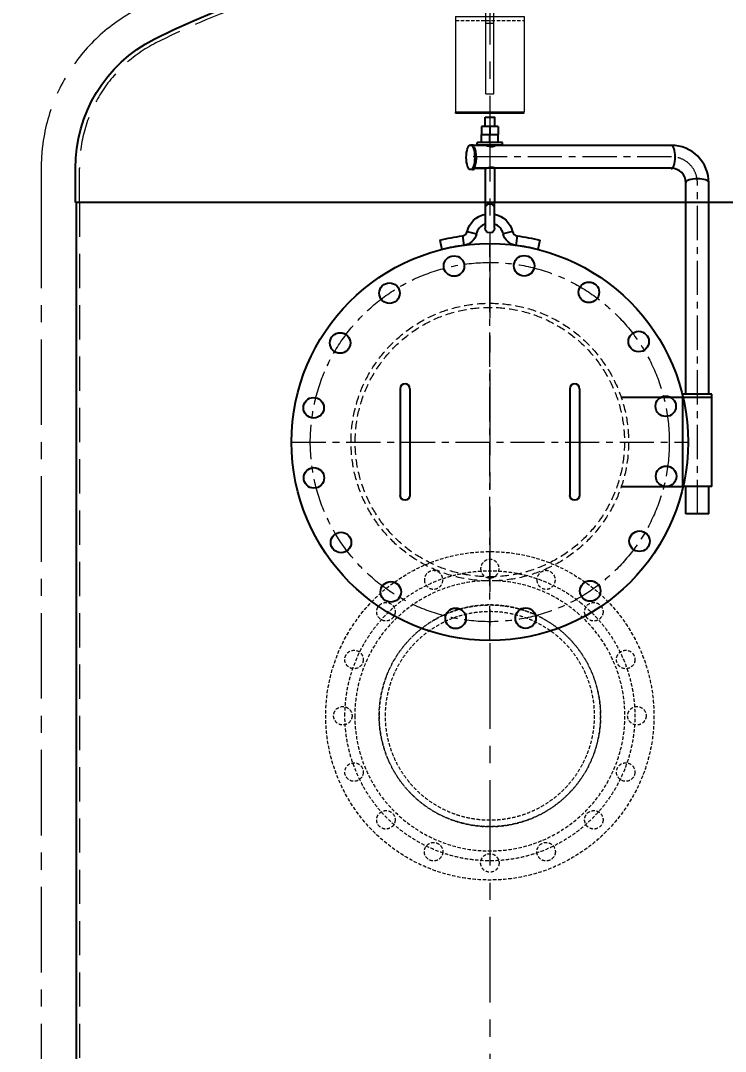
# Model space of a CAD drawing. Header units: millimetres. Extents: x -46397 to 283259, y -8690 to 23983.
# Drawn here: x -35030 to -33999, y 4532 to 6039 of the extents above; entities that cross this region are included whole.
import ezdxf

# ---------------------------------------------------------------- set-up
doc = ezdxf.new("R2010")
doc.units = ezdxf.units.MM
for name, pattern in [('CENTER', [2, 1.25, -0.25, 0.25, -0.25]), ('HIDDEN', [0.375, 0.25, -0.125]), ('HIDDENX2', [0.75, 0.5, -0.25])]:
    doc.linetypes.add(name, pattern=pattern)
doc.layers.get('Defpoints').update_dxf_attribs({"lineweight": 0})
for name, color, linetype, lineweight in [('DUONGCHINH', 7, 'Continuous', 25), ('DUONGDAM', 7, 'Continuous', 25), ('DUONGTAM', 1, 'CENTER', 0), ('Long_AM_Hidden', 4, 'HIDDEN', 9), ('Long_AM_Visible', 30, 'Continuous', 25), ('Long_Centerline', 1, 'CENTER', 9), ('PHANTOM 2', 8, 'Continuous', 0), ('ĐƯỜNG ĐẬM', 255, 'Continuous', 25)]:
    doc.layers.add(name, color=color, linetype=linetype, lineweight=lineweight)
doc.styles.add('GHI CHÚ 1', font='isocp_IV25.ttf', dxfattribs={"width": 0.8})
doc.dimstyles.new('1-30SCALE', dxfattribs={"dimtxt": 75, "dimasz": 75, "dimexe": 37.5, "dimexo": 30, "dimgap": 30, "dimtad": 1, "dimtoh": 1, "dimdec": 0, "dimdsep": 46, "dimtxsty": 'GHI CHÚ 1', "dimcen": 0.09, "dimclrd": 256, "dimclre": 256, "dimclrt": 2, "dimadec": 0, "dimazin": 0, "dimtfac": 1, "dimtdec": 0, "dimtofl": 0, "dimtmove": 0, "dimatfit": 3, "dimfxl": 1, "dimlwd": 0, "dimlwe": 0, "dimarcsym": 0})

# ---------------------------------------------------------------- blocks, each defined once
blk = doc.blocks.new('A$C3d023de0')
at = {"color": 3, "linetype": 'HIDDENX2', "lineweight": 0, "ltscale": 100, "extrusion": (0, 1, 0)}
blk.add_line((-600, 1954.6), (-600, 454.6), dxfattribs=at)
at = {"color": 3, "linetype": 'HIDDENX2', "lineweight": 0, "ltscale": 100}
blk.add_lwpolyline([(-600, 1954.6), (-600, 2004.6, -0.284518), (-488.3, 2187.9, -0.238987), (488.3, 2187.9, -0.284518), (600, 2004.6), (600, 1954.6)], format="xyb", dxfattribs=at)
at = {"layer": 'DUONGCHINH', "color": 2, "ltscale": 10, "extrusion": (0, 1, 0)}
for p, q in [((606, 1954.6), (-606, 1954.6)), ((-605, 1954.6), (-605, 454.6))]:
    blk.add_line(p, q, dxfattribs=at)
at = {"layer": 'DUONGCHINH', "color": 2, "ltscale": 10}
blk.add_lwpolyline([(-606, 1954.6), (-606, 2004.6, -0.28449), (-491, 2193.3, -0.238987), (491, 2193.3, -0.28449), (606, 2004.6), (606, 1954.6)], format="xyb", close=True, dxfattribs=at)
at = {"layer": 'DUONGTAM', "ltscale": 100}
blk.add_line((0, 2310.6), (0, 100), dxfattribs=at)
blk = doc.blocks.new('A$C5018b2d8')
at = {"color": 6, "linetype": 'Continuous', "lineweight": 0, "ltscale": 10, "extrusion": (0, 1, 0)}
for p, q in [((-6, 2343), (-6, 2293)), ((6, 2343), (-6, 2343)), ((6, 2343), (6, 2293)), ((-6, 2293), (6, 2293)), ((-6, 2113.7), (-6, 2293)), ((6, 2113.7), (6, 2293)), ((-50, 2226.4), (-6, 2226.4)), ((-50, 2226.4), (-50, 2197.3)), ((6, 2226.4), (50, 2226.4)), ((50, 2226.4), (50, 2197.3)), ((-50, 2197.3), (-50, 2087.4)), ((50, 2197.3), (50, 2087.4)), ((-6, 2113.7), (6, 2113.7)), ((-50, 2085.1), (-50, 2087.4)), ((-50, 2087.4), (50, 2087.4)), ((-50, 2085.1), (50, 2085.1)), ((50, 2085.1), (50, 2087.4))]:
    blk.add_line(p, q, dxfattribs=at)
at = {"color": 4, "linetype": 'HIDDENX2', "lineweight": 0, "ltscale": 10, "extrusion": (0, 1, 0)}
for p, q in [((6, 2313), (-6, 2313)), ((6, 2273), (-6, 2273)), ((-50, 2220.9), (50, 2220.9)), ((-6, 2226.4), (6, 2226.4)), ((-6, 2217), (6, 2217))]:
    blk.add_line(p, q, dxfattribs=at)
blk = doc.blocks.new('*U1805')
at = {"layer": 'DUONGDAM'}
blk.add_circle((0, 0), 15, dxfattribs=at)
blk = doc.blocks.new('*U1806')
at = {"layer": 'ĐƯỜNG ĐẬM', "color": 0, "linetype": 'ByBlock', "lineweight": -2, "transparency": 16777216}
blk.add_blockref('*U1805', (178500, 989), dxfattribs=at)
for p, rotation in [((178399.6, 969), 22.5), ((178600.5, 969), 337.4999999999999), ((178314.4, 912.1), 45.00000000000001), ((178685.6, 912.1), 315), ((178257.5, 827), 67.5), ((178742.6, 827), 292.5000000000001), ((178237.5, 726.5), 90), ((178762.5, 726.5), 270), ((178257.5, 626.1), 112.5), ((178742.6, 626.1), 247.5), ((178314.4, 540.9), 135), ((178685.6, 540.9), 225), ((178399.6, 484), 157.5), ((178600.5, 484), 202.5000000000001), ((178500, 464), 180)]:
    blk.add_blockref('*U1805', p, dxfattribs=dict(at, rotation=rotation))
blk = doc.blocks.new('MH2.2')
at = {"layer": 'Long_AM_Hidden', "ltscale": 50}
for radius in [202.9, 196.9]:
    blk.add_circle((0, 0), radius, dxfattribs=at)
at = {"layer": 'Long_AM_Visible', "extrusion": (0, 1, 0)}
for p, q in [((-12.2, 461), (-12.2, 449)), ((0, 461), (-12.2, 461)), ((12.1, 461), (0, 461)), ((0, 461), (0, 449.3)), ((12.1, 461), (12.1, 449.3)), ((18.4, 437.7), (-18.4, 437.7)), ((-18.4, 433.9), (-18.4, 437.7)), ((-12.2, 449.3), (0, 449.3)), ((-12.2, 437.7), (-12.2, 449.3)), ((-12.2, 449), (-12.2, 449)), ((0, 437.7), (0, 449.3)), ((0, 449.3), (12.2, 449.3)), ((12.2, 437.7), (12.2, 449.3)), ((18.4, 433.9), (18.4, 437.7)), ((-25.4, 434.1), (-28.2, 434.1)), ((18.4, 433.9), (-18.4, 433.9)), ((-7, 433.9), (-7, 433.5)), ((7, 433.9), (7, 432.5)), ((-25.4, 398.1), (-28.2, 398.1)), ((-7.5, 399.9), (-23.4, 399.9)), ((-7, 399.9), (-7, 349.7)), ((7, 400.9), (7, 349.7)), ((-7, 349.7), (-7, 341.4)), ((7, 341.4), (7, 349.7)), ((-7, 341.4), (-7, 312.6)), ((7, 312.6), (7, 341.4)), ((-39.9, 301.4), (-38.1, 287.5)), ((-33.1, 307.5), (-19.5, 304.4)), ((33.1, 307.5), (19.5, 304.4)), ((39.9, 301.4), (38.1, 287.5)), ((-73.3, 295.2), (-70, 281.6)), ((73.3, 295.2), (70, 281.6)), ((-131, 78), (-131, -78)), ((-117, 78), (-117, -78)), ((117, 78), (117, -78)), ((131, 78), (131, -78)), ((324.6, 70), (282.4, 70)), ((282.4, 65), (282.4, 70)), ((324.6, 65), (282.4, 65)), ((324.6, 65), (282.4, 65)), ((282.4, -65), (282.4, 65)), ((324.6, 65), (324.6, 70)), ((324.6, -65), (324.6, 65)), ((192.2, -65), (282.4, -65)), ((324.6, -65), (282.4, -65)), ((286.5, -105), (286.5, -65)), ((320.5, -105), (320.5, -65)), ((320.5, -105), (286.5, -105))]:
    blk.add_line(p, q, dxfattribs=at)
at = {"layer": 'Long_AM_Visible'}
blk.add_line((282.4, 65), (192.2, 65), dxfattribs=at)
blk.add_lwpolyline([(-7, 474.8), (7, 474.8), (7, 461), (-7, 461)], close=True, dxfattribs=at)
for points in [[(320.2, 70), (320.2, 378.9, 0.414214), (265.5, 433.6), (-23.9, 433.6)], [(286.8, 70), (286.8, 378.9, 0.414214), (265.5, 400.2), (-23.4, 400.2)]]:
    blk.add_lwpolyline(points, format="xyb", dxfattribs=at)
blk.add_circle((0, 0), 290, dxfattribs=at)
at = {"layer": 'Long_AM_Visible', "extrusion": (1.22465e-16, 0, -1)}
for centre, radius, start, end in [((0, 299.9), 34, 12.8851, 78.1188), ((0, 299.9), 34, 101.8812, 167.1149), ((0, -7.6), 311.5, 76.391, 82.6376), ((40.9, 309.3), 22, 192.8851, 262.6376), ((0, 312.6), 7, 180, 0), ((-40.9, 309.3), 22, 277.3624, 347.1149), ((0, -7.6), 311.5, 97.3624, 103.609), ((124, -78), 7, 270, 0), ((124, -78), 7, 180, 270), ((-124, -78), 7, 270, 0), ((-124, -78), 7, 180, 270)]:
    blk.add_arc(centre, radius, start, end, dxfattribs=at)
at = {"layer": 'Long_AM_Visible'}
for centre, radius, start, end in [((0, 299.9), 20, 110.4873, 167.1149), ((0, 299.9), 20, 12.8851, 69.5127), ((-40.9, 309.3), 8, 277.3624, 347.1149), ((40.9, 309.3), 8, 192.8851, 262.6376), ((0, -7.6), 297.5, 97.3624, 103.609), ((0, -7.6), 297.5, 76.391, 82.6376), ((-124, 78), 7, 90, 180), ((-124, 78), 7, 360, 90), ((124, 78), 7, 90, 180), ((124, 78), 7, 360, 90)]:
    blk.add_arc(centre, radius, start, end, dxfattribs=at)
for centre, major_axis, ratio, start_param, end_param in [((-28.2, 416.1), (0, -18), 0.34202, -4.712392, 1.570793), ((-25.4, 416.1), (0, 18), 0.34202, -0.436952, 0), ((-25.4, 416.1), (0, -17), 0.34202, 0.286133, 2.70464), ((265.3, 416.6), (0, -17), 0.34202, 0.001492, 3.141767), ((-25.4, 416.1), (0, -18), 0.34202, 0, 0.436952), ((303.5, 378.9), (17, 0), 0.34202, 0.000178, 3.141767), ((0, 341.4), (7, 0), 0.916548, 0, 3.141593)]:
    blk.add_ellipse(centre, major_axis=major_axis, ratio=ratio, start_param=start_param, end_param=end_param, dxfattribs=at)
for points, knots in [([(7, 433.6), (7.2, 433.6), (7.4, 433.6), (7.7, 433.6), (7.8, 433.6), (8, 433.5), (8, 433.4), (7.9, 433.2), (7.9, 433.1), (7.6, 432.9), (7.4, 432.7), (7, 432.5), (6.8, 432.4), (6.1, 432.1), (5.8, 432), (5, 431.8), (4.6, 431.7), (3.7, 431.6), (3.2, 431.6), (2.2, 431.6), (1.7, 431.6), (0.7, 431.7), (0.1, 431.8), (-0.9, 432), (-1.5, 432.1), (-2.5, 432.4), (-3, 432.5), (-3.9, 432.7), (-4.3, 432.9), (-5.1, 433.1), (-5.5, 433.2), (-6.3, 433.4), (-6.6, 433.5), (-7.1, 433.6), (-7.4, 433.6), (-7.5, 433.6), (-7.5, 433.6), (-7.5, 433.6)], [11.095451, 11.095451, 11.095451, 11.095451, 12.26863, 12.26863, 13.80062, 13.80062, 15.332609, 15.332609, 16.864598, 16.864598, 18.396588, 18.396588, 19.931756, 19.931756, 21.466924, 21.466924, 23.002092, 23.002092, 24.53726, 24.53726, 26.072427, 26.072427, 27.607593, 27.607593, 29.142759, 29.142759, 30.677925, 30.677925, 32.209911, 32.209911, 33.741896, 33.741896, 35.273881, 35.273881, 36.805867, 36.805867, 36.805924, 36.805924, 36.805924, 36.805924]), ([(-7.5, 399.9), (-7.4, 399.9), (-7.1, 399.9), (-6.6, 400), (-6.3, 400), (-5.5, 400.2), (-5.1, 400.3), (-4.3, 400.6), (-3.9, 400.7), (-3, 400.9), (-2.5, 401.1), (-1.5, 401.3), (-0.9, 401.4), (0.1, 401.6), (0.7, 401.7), (1.7, 401.8), (2.2, 401.9), (3.2, 401.9), (3.7, 401.8), (4.6, 401.7), (5, 401.6), (5.8, 401.4), (6.1, 401.3), (6.8, 401.1), (7, 400.9), (7.4, 400.7), (7.6, 400.6), (7.9, 400.3), (7.9, 400.2), (8, 400), (8, 400), (7.8, 399.9), (7.7, 399.9), (7.4, 399.9), (7.2, 399.9), (7, 399.9)], [12.268687, 12.268687, 12.268687, 12.268687, 13.800618, 13.800618, 15.332605, 15.332605, 16.864593, 16.864593, 18.39658, 18.39658, 19.93175, 19.93175, 21.46692, 21.46692, 23.00209, 23.00209, 24.53726, 24.53726, 26.072425, 26.072425, 27.607589, 27.607589, 29.142754, 29.142754, 30.677918, 30.677918, 32.209905, 32.209905, 33.741892, 33.741892, 35.273879, 35.273879, 36.805867, 36.805867, 37.979046, 37.979046, 37.979046, 37.979046]), ([(-7, 349.7), (-7, 349.7), (-7, 349.7), (-7, 349.7), (-6.8, 349.7), (-6.2, 349.8), (-5.8, 349.9), (-4.6, 349.9), (-3.9, 350), (-2.5, 350), (-1.9, 350), (-0.9, 350.1), (-0.6, 350.1), (-0.1, 350.1), (0.1, 350.1), (0.6, 350.1), (0.9, 350.1), (1.9, 350), (2.7, 350), (4.1, 350), (4.8, 349.9), (5.9, 349.9), (6.2, 349.8), (6.8, 349.7), (7, 349.7), (7, 349.7), (7, 349.7), (7, 349.7)], [-0.054975, -0.054975, -0.054975, -0.054975, 0, 0, 2.554471, 2.554471, 5.077984, 5.077984, 7.725002, 7.725002, 9.779262, 9.779262, 10.631761, 10.631761, 11.308933, 11.308933, 12.17025, 12.17025, 14.458294, 14.458294, 17.184717, 17.184717, 19.377883, 19.377883, 21.950056, 21.950056, 22.005031, 22.005031, 22.005031, 22.005031])]:
    blk.add_open_spline(points, degree=3, knots=knots, dxfattribs=at)
at = {"layer": 'Long_Centerline', "ltscale": 40}
for p, q in [((0, -290), (0, 290)), ((-290, 0), (290, 0))]:
    blk.add_line(p, q, dxfattribs=at)
blk.add_lwpolyline([(303.5, -105), (303.5, 378.9, 0.414214), (265.5, 416.9), (-28.2, 416.9)], format="xyb", dxfattribs=at)
blk.add_circle((0, 0), 262.5, dxfattribs=at)
at = {"layer": 'ĐƯỜNG ĐẬM', "ltscale": 100, "extrusion": (0, 1, 0)}
blk.add_line((282.4, -65), (282.4, 65), dxfattribs=at)
at = {"layer": 'ĐƯỜNG ĐẬM', "ltscale": 100, "rotation": 11.5}
blk.add_blockref('*U1806', (-174771.7, -36299.1), dxfattribs=at)
blk = doc.blocks.new('*D1877')
at = {"layer": 'Defpoints', "color": 0, "transparency": 16777216}
for p in [(-35564.4, 6278.5), (-34395.6, 6278.5, -1.5), (-34953.5, 3741.3, -1.5)]:
    blk.add_point(p, dxfattribs=at)
at = {"layer": 'PHANTOM 2', "linetype": 'Continuous', "lineweight": 0, "transparency": 16777216}
for p, q in [((-34425.6, 6278.5), (-35594.4, 6278.5)), ((-35564.4, 3831.3), (-35564.4, 6188.5)), ((-34983.5, 3741.3), (-35594.4, 3741.3))]:
    blk.add_line(p, q, dxfattribs=at)
at = {"layer": 'PHANTOM 2', "transparency": 16777216}
for points in [[(-35579.4, 6188.5), (-35549.4, 6188.5), (-35564.4, 6278.5)], [(-35579.4, 3831.3), (-35549.4, 3831.3), (-35564.4, 3741.3)]]:
    blk.add_solid(points, dxfattribs=at)
at = {"layer": 'PHANTOM 2', "color": 2, "transparency": 16777216, "insert": (-35643.7, 5009.9), "char_height": 95, "attachment_point": 5, "rotation": 90, "style": 'GHI CHÚ 1'}
blk.add_mtext('2537', dxfattribs=at)

msp = doc.modelspace()

# ---------------------------------------------------------------- linework, layer by layer
at = {"color": 1, "linetype": 'HIDDENX2', "lineweight": 0, "ltscale": 10}
for centre, radius in [((-34343.36, 5022.9, -1.5), 240), ((-34495.39, 5174.93, -1.5), 13.5), ((-34191.33, 5174.93, -1.5), 13.5), ((-34542, 5105.18, -1.5), 13.5), ((-34144.73, 5105.18, -1.5), 13.5), ((-34558.36, 5022.9, -1.5), 13.5), ((-34128.36, 5022.9, -1.5), 13.5), ((-34542, 4940.63, -1.5), 13.5), ((-34144.73, 4940.63, -1.5), 13.5), ((-34495.39, 4870.88, -1.5), 13.5), ((-34191.33, 4870.88, -1.5), 13.5), ((-34425.64, 4824.27, -1.5), 13.5), ((-34261.08, 4824.27, -1.5), 13.5), ((-34343.36, 4807.9, -1.5), 13.5)]:
    msp.add_circle(centre, radius, dxfattribs=at)
at = {"color": 1, "linetype": 'HIDDENX2', "lineweight": 0, "ltscale": 10, "extrusion": (0, 0, -1)}
for centre, radius in [((34343.36, 5237.9, 1.5), 13.5), ((34425.64, 5221.54, 1.5), 13.5), ((34261.08, 5221.54, 1.5), 13.5), ((34343.36, 5022.9, 1.5), 197.5)]:
    msp.add_circle(centre, radius, dxfattribs=at)
at = {"color": 1, "linetype": 'HIDDENX2', "lineweight": 0, "ltscale": 10}
for points, knots in [([(-34477.31, 5187.16, -1.5), (-34472.37, 5191.19, -1.5), (-34467.2, 5195.04, -1.5), (-34456.06, 5202.54, -1.5), (-34450.06, 5206.17, -1.5), (-34437.69, 5212.84, -1.5), (-34431.31, 5215.88, -1.5), (-34418.27, 5221.3, -1.5), (-34411.6, 5223.69, -1.5), (-34398.09, 5227.79, -1.5), (-34391.25, 5229.49, -1.5), (-34377.51, 5232.2, -1.5), (-34370.61, 5233.21, -1.5), (-34356.89, 5234.53, -1.5), (-34350.08, 5234.85, -1.5), (-34336.65, 5234.85, -1.5), (-34329.83, 5234.53, -1.5), (-34316.11, 5233.21, -1.5), (-34309.22, 5232.2, -1.5), (-34295.48, 5229.49, -1.5), (-34288.63, 5227.79, -1.5), (-34275.12, 5223.69, -1.5), (-34268.46, 5221.3, -1.5), (-34255.42, 5215.88, -1.5), (-34249.04, 5212.84, -1.5), (-34236.66, 5206.17, -1.5), (-34230.67, 5202.54, -1.5), (-34220.22, 5195.5, -1.5), (-34215.69, 5192.18, -1.5), (-34211.34, 5188.71, -1.5)], [182.6643445, 182.6643445, 182.6643445, 182.6643445, 201.4944995, 201.4944995, 221.6347179, 221.6347179, 241.7749363, 241.7749363, 261.9151547, 261.9151547, 282.0553731, 282.0553731, 302.1955915, 302.1955915, 322.3358099, 322.3358099, 342.4760284, 342.4760284, 362.6162468, 362.6162468, 382.7564652, 382.7564652, 402.8966836, 402.8966836, 423.036902, 423.036902, 443.1771204, 443.1771204, 459.5753848, 459.5753848, 459.5753848, 459.5753848]), ([(-34211.34, 5188.71, -1.5), (-34210.34, 5187.92, -1.5), (-34209.36, 5187.12, -1.5), (-34203.14, 5181.98, -1.5), (-34198.16, 5177.45, -1.5), (-34188.82, 5168.1, -1.5), (-34184.28, 5163.12, -1.5), (-34175.61, 5152.63, -1.5), (-34171.48, 5147.11, -1.5), (-34163.72, 5135.59, -1.5), (-34160.09, 5129.6, -1.5), (-34153.43, 5117.22, -1.5), (-34150.39, 5110.85, -1.5), (-34144.96, 5097.81, -1.5), (-34142.57, 5091.15, -1.5), (-34138.48, 5077.64, -1.5), (-34136.78, 5070.8, -1.5), (-34134.06, 5057.06, -1.5), (-34133.06, 5050.16, -1.5), (-34131.73, 5036.44, -1.5), (-34131.41, 5029.62, -1.5), (-34131.41, 5016.19, -1.5), (-34131.73, 5009.36, -1.5), (-34133.06, 4995.64, -1.5), (-34134.06, 4988.75, -1.5), (-34136.78, 4975.01, -1.5), (-34138.48, 4968.17, -1.5), (-34142.57, 4954.66, -1.5), (-34144.96, 4948, -1.5), (-34150.39, 4934.96, -1.5), (-34153.43, 4928.58, -1.5), (-34160.09, 4916.21, -1.5), (-34163.72, 4910.22, -1.5), (-34171.48, 4898.7, -1.5), (-34175.61, 4893.18, -1.5), (-34184.28, 4882.68, -1.5), (-34188.82, 4877.71, -1.5), (-34198.16, 4868.36, -1.5), (-34203.14, 4863.83, -1.5), (-34213.63, 4855.16, -1.5), (-34219.15, 4851.02, -1.5), (-34230.67, 4843.26, -1.5), (-34236.66, 4839.63, -1.5), (-34249.04, 4832.97, -1.5), (-34255.42, 4829.93, -1.5), (-34268.46, 4824.5, -1.5), (-34275.12, 4822.11, -1.5), (-34288.63, 4818.02, -1.5), (-34295.48, 4816.31, -1.5), (-34309.22, 4813.6, -1.5), (-34316.11, 4812.6, -1.5), (-34329.83, 4811.27, -1.5), (-34336.65, 4810.95, -1.5), (-34350.08, 4810.95, -1.5), (-34356.89, 4811.27, -1.5), (-34370.61, 4812.6, -1.5), (-34377.51, 4813.6, -1.5), (-34391.25, 4816.31, -1.5), (-34398.09, 4818.02, -1.5), (-34411.6, 4822.11, -1.5), (-34418.27, 4824.5, -1.5), (-34431.31, 4829.93, -1.5), (-34437.69, 4832.97, -1.5), (-34450.06, 4839.63, -1.5), (-34456.06, 4843.26, -1.5), (-34467.57, 4851.02, -1.5), (-34473.09, 4855.16, -1.5), (-34483.59, 4863.83, -1.5), (-34488.56, 4868.36, -1.5), (-34497.91, 4877.71, -1.5), (-34502.44, 4882.68, -1.5), (-34511.11, 4893.18, -1.5), (-34515.25, 4898.7, -1.5), (-34523.01, 4910.22, -1.5), (-34526.63, 4916.21, -1.5), (-34533.3, 4928.58, -1.5), (-34536.33, 4934.96, -1.5), (-34541.76, 4948, -1.5), (-34544.15, 4954.66, -1.5), (-34548.24, 4968.17, -1.5), (-34549.95, 4975.01, -1.5), (-34552.66, 4988.75, -1.5), (-34553.66, 4995.64, -1.5), (-34554.99, 5009.36, -1.5), (-34555.31, 5016.19, -1.5), (-34555.31, 5022.9, -1.5)], [459.5753848, 459.5753848, 459.5753848, 459.5753848, 463.3173388, 463.3173388, 483.4575572, 483.4575572, 503.609315, 503.609315, 523.7610729, 523.7610729, 543.9128307, 543.9128307, 564.0645885, 564.0645885, 584.2163464, 584.2163464, 604.3681042, 604.3681042, 624.5198621, 624.5198621, 644.6716199, 644.6716199, 664.8233777, 664.8233777, 684.9751356, 684.9751356, 705.1268934, 705.1268934, 725.2786512, 725.2786512, 745.4304091, 745.4304091, 765.5821669, 765.5821669, 785.7339247, 785.7339247, 805.8856826, 805.8856826, 826.025901, 826.025901, 846.1661194, 846.1661194, 866.3063378, 866.3063378, 886.4465562, 886.4465562, 906.5867746, 906.5867746, 926.726993, 926.726993, 946.8672114, 946.8672114, 967.0074298, 967.0074298, 987.1476482, 987.1476482, 1007.2878666, 1007.2878666, 1027.4280851, 1027.4280851, 1047.5683035, 1047.5683035, 1067.7085219, 1067.7085219, 1087.8487403, 1087.8487403, 1107.9889587, 1107.9889587, 1128.1291771, 1128.1291771, 1148.2809349, 1148.2809349, 1168.4326928, 1168.4326928, 1188.5844506, 1188.5844506, 1208.7362084, 1208.7362084, 1228.8879663, 1228.8879663, 1249.0397241, 1249.0397241, 1269.1914819, 1269.1914819, 1289.3432398, 1289.3432398, 1289.3432398, 1289.3432398]), ([(-34555.31, 5022.9, -1.5), (-34555.31, 5029.62, -1.5), (-34554.99, 5036.44, -1.5), (-34553.66, 5050.16, -1.5), (-34552.66, 5057.06, -1.5), (-34549.95, 5070.8, -1.5), (-34548.24, 5077.64, -1.5), (-34544.15, 5091.15, -1.5), (-34541.76, 5097.81, -1.5), (-34536.33, 5110.85, -1.5), (-34533.3, 5117.22, -1.5), (-34526.63, 5129.6, -1.5), (-34523.01, 5135.59, -1.5), (-34515.25, 5147.11, -1.5), (-34511.11, 5152.63, -1.5), (-34502.44, 5163.12, -1.5), (-34497.91, 5168.1, -1.5), (-34488.56, 5177.45, -1.5), (-34483.59, 5181.98, -1.5), (-34478, 5186.6, -1.5), (-34477.66, 5186.88, -1.5), (-34477.31, 5187.16, -1.5)], [0, 0, 0, 0, 20.1517578, 20.1517578, 40.3035157, 40.3035157, 60.4552735, 60.4552735, 80.6070313, 80.6070313, 100.7587892, 100.7587892, 120.910547, 120.910547, 141.0623049, 141.0623049, 161.2140627, 161.2140627, 181.3542811, 181.3542811, 182.6643445, 182.6643445, 182.6643445, 182.6643445]), ([(-34265.68, 5165.04, -1.5), (-34266, 5165.21, -1.5), (-34266.32, 5165.38, -1.5), (-34271.37, 5168.1, -1.5), (-34276.25, 5170.42, -1.5), (-34286.22, 5174.56, -1.5), (-34291.32, 5176.39, -1.5), (-34301.64, 5179.51, -1.5), (-34306.86, 5180.8, -1.5), (-34317.34, 5182.87, -1.5), (-34322.6, 5183.63, -1.5), (-34333.06, 5184.64, -1.5), (-34338.25, 5184.88, -1.5), (-34348.47, 5184.88, -1.5), (-34353.67, 5184.64, -1.5), (-34364.12, 5183.63, -1.5), (-34369.38, 5182.87, -1.5), (-34379.86, 5180.8, -1.5), (-34385.09, 5179.51, -1.5), (-34395.41, 5176.39, -1.5), (-34400.5, 5174.56, -1.5), (-34410.47, 5170.42, -1.5), (-34415.35, 5168.1, -1.5), (-34420.96, 5165.09, -1.5), (-34421.83, 5164.61, -1.5), (-34422.7, 5164.12, -1.5)], [658.3583094, 658.3583094, 658.3583094, 658.3583094, 659.3982779, 659.3982779, 674.7315331, 674.7315331, 690.0647884, 690.0647884, 705.3980436, 705.3980436, 720.7312988, 720.7312988, 736.0645541, 736.0645541, 751.3978093, 751.3978093, 766.7310646, 766.7310646, 782.0643198, 782.0643198, 797.397575, 797.397575, 812.7308303, 812.7308303, 815.5690934, 815.5690934, 815.5690934, 815.5690934]), ([(-34422.66, 5164.11, -1.5), (-34421.81, 5164.59, -1.5), (-34420.94, 5165.06, -1.5), (-34415.34, 5168.08, -1.5), (-34410.46, 5170.4, -1.5), (-34400.49, 5174.54, -1.5), (-34395.4, 5176.36, -1.5), (-34385.08, 5179.48, -1.5), (-34379.86, 5180.78, -1.5), (-34369.38, 5182.84, -1.5), (-34364.12, 5183.6, -1.5), (-34353.67, 5184.61, -1.5), (-34348.47, 5184.85, -1.5), (-34338.25, 5184.85, -1.5), (-34333.06, 5184.61, -1.5), (-34322.6, 5183.6, -1.5), (-34317.35, 5182.84, -1.5), (-34306.86, 5180.78, -1.5), (-34301.64, 5179.48, -1.5), (-34291.32, 5176.36, -1.5), (-34286.23, 5174.54, -1.5), (-34276.26, 5170.4, -1.5), (-34271.38, 5168.08, -1.5), (-34266.34, 5165.36, -1.5), (-34266.02, 5165.19, -1.5), (-34265.71, 5165.02, -1.5)], [165.8647252, 165.8647252, 165.8647252, 165.8647252, 168.6750199, 168.6750199, 184.0069721, 184.0069721, 199.3389243, 199.3389243, 214.6708766, 214.6708766, 230.0028288, 230.0028288, 245.3347811, 245.3347811, 260.6667333, 260.6667333, 275.9986855, 275.9986855, 291.3306378, 291.3306378, 306.66259, 306.66259, 321.9945423, 321.9945423, 323.0066746, 323.0066746, 323.0066746, 323.0066746]), ([(-34409.45, 5160.54, -1.5), (-34406.97, 5161.73, -1.5), (-34404.45, 5162.86, -1.5), (-34397.21, 5165.86, -1.5), (-34392.41, 5167.58, -1.5), (-34382.68, 5170.52, -1.5), (-34377.76, 5171.74, -1.5), (-34367.88, 5173.69, -1.5), (-34362.92, 5174.41, -1.5), (-34353.07, 5175.35, -1.5), (-34348.18, 5175.58, -1.5), (-34338.55, 5175.58, -1.5), (-34333.65, 5175.35, -1.5), (-34323.8, 5174.41, -1.5), (-34318.85, 5173.69, -1.5), (-34308.97, 5171.74, -1.5), (-34304.04, 5170.52, -1.5), (-34294.32, 5167.58, -1.5), (-34289.52, 5165.86, -1.5), (-34282.82, 5163.08, -1.5), (-34280.84, 5162.21, -1.5), (-34278.89, 5161.3, -1.5)], [165.5449968, 165.5449968, 165.5449968, 165.5449968, 173.3662511, 173.3662511, 187.8119899, 187.8119899, 202.2577287, 202.2577287, 216.7034676, 216.7034676, 231.1492064, 231.1492064, 245.5949452, 245.5949452, 260.0406841, 260.0406841, 274.4864229, 274.4864229, 288.9321617, 288.9321617, 295.0660023, 295.0660023, 295.0660023, 295.0660023]), ([(-34505.34, 5022.9, -1.5), (-34505.34, 5017.79, -1.5), (-34505.1, 5012.6, -1.5), (-34504.09, 5002.14, -1.5), (-34503.32, 4996.88, -1.5), (-34501.26, 4986.4, -1.5), (-34499.97, 4981.17, -1.5), (-34496.84, 4970.86, -1.5), (-34495.02, 4965.76, -1.5), (-34490.88, 4955.79, -1.5), (-34488.56, 4950.91, -1.5), (-34483.47, 4941.44, -1.5), (-34480.7, 4936.85, -1.5), (-34474.76, 4928.03, -1.5), (-34471.59, 4923.8, -1.5), (-34464.95, 4915.76, -1.5), (-34461.48, 4911.95, -1.5), (-34454.32, 4904.79, -1.5), (-34450.5, 4901.31, -1.5), (-34442.46, 4894.67, -1.5), (-34438.23, 4891.51, -1.5), (-34429.41, 4885.57, -1.5), (-34424.82, 4882.8, -1.5), (-34415.35, 4877.7, -1.5), (-34410.47, 4875.38, -1.5), (-34400.5, 4871.24, -1.5), (-34395.41, 4869.42, -1.5), (-34385.09, 4866.3, -1.5), (-34379.86, 4865, -1.5), (-34369.38, 4862.94, -1.5), (-34364.12, 4862.18, -1.5), (-34353.67, 4861.17, -1.5), (-34348.47, 4860.93, -1.5), (-34338.25, 4860.93, -1.5), (-34333.06, 4861.17, -1.5), (-34322.6, 4862.18, -1.5), (-34317.34, 4862.94, -1.5), (-34306.86, 4865, -1.5), (-34301.64, 4866.3, -1.5), (-34291.32, 4869.42, -1.5), (-34286.22, 4871.24, -1.5), (-34276.25, 4875.38, -1.5), (-34271.37, 4877.7, -1.5), (-34261.9, 4882.8, -1.5), (-34257.31, 4885.57, -1.5), (-34248.49, 4891.51, -1.5), (-34244.26, 4894.67, -1.5), (-34236.22, 4901.31, -1.5), (-34232.41, 4904.79, -1.5), (-34225.24, 4911.95, -1.5), (-34221.77, 4915.76, -1.5), (-34215.13, 4923.8, -1.5), (-34211.97, 4928.03, -1.5), (-34206.03, 4936.85, -1.5), (-34203.25, 4941.44, -1.5), (-34198.16, 4950.91, -1.5), (-34195.84, 4955.79, -1.5), (-34191.7, 4965.76, -1.5), (-34189.88, 4970.86, -1.5), (-34186.76, 4981.17, -1.5), (-34185.46, 4986.4, -1.5), (-34183.4, 4996.88, -1.5), (-34182.63, 5002.14, -1.5), (-34181.63, 5012.6, -1.5), (-34181.38, 5017.79, -1.5), (-34181.38, 5028.02, -1.5), (-34181.63, 5033.21, -1.5), (-34182.63, 5043.67, -1.5), (-34183.4, 5048.93, -1.5), (-34185.46, 5059.41, -1.5), (-34186.76, 5064.63, -1.5), (-34189.88, 5074.95, -1.5), (-34191.7, 5080.04, -1.5), (-34195.84, 5090.01, -1.5), (-34198.16, 5094.89, -1.5), (-34203.25, 5104.36, -1.5), (-34206.03, 5108.95, -1.5), (-34211.97, 5117.77, -1.5), (-34215.13, 5122, -1.5), (-34221.77, 5130.04, -1.5), (-34225.24, 5133.86, -1.5), (-34232.41, 5141.02, -1.5), (-34236.22, 5144.49, -1.5), (-34244.26, 5151.13, -1.5), (-34248.49, 5154.3, -1.5), (-34257.01, 5160.04, -1.5), (-34261.28, 5162.63, -1.5), (-34265.68, 5165.04, -1.5)], [0, 0, 0, 0, 15.3361012, 15.3361012, 30.6722024, 30.6722024, 46.0083035, 46.0083035, 61.3444047, 61.3444047, 76.6805059, 76.6805059, 92.0166071, 92.0166071, 107.3527083, 107.3527083, 122.6888095, 122.6888095, 138.0220647, 138.0220647, 153.3553199, 153.3553199, 168.6885752, 168.6885752, 184.0218304, 184.0218304, 199.3550856, 199.3550856, 214.6883409, 214.6883409, 230.0215961, 230.0215961, 245.3548514, 245.3548514, 260.6881066, 260.6881066, 276.0213618, 276.0213618, 291.3546171, 291.3546171, 306.6878723, 306.6878723, 322.0211276, 322.0211276, 337.3543828, 337.3543828, 352.687638, 352.687638, 368.0208933, 368.0208933, 383.3569944, 383.3569944, 398.6930956, 398.6930956, 414.0291968, 414.0291968, 429.365298, 429.365298, 444.7013992, 444.7013992, 460.0375004, 460.0375004, 475.3736015, 475.3736015, 490.7097027, 490.7097027, 506.0458039, 506.0458039, 521.3819051, 521.3819051, 536.7180063, 536.7180063, 552.0541075, 552.0541075, 567.3902086, 567.3902086, 582.7263098, 582.7263098, 598.062411, 598.062411, 613.3985122, 613.3985122, 628.7317674, 628.7317674, 644.0650227, 644.0650227, 658.3583094, 658.3583094, 658.3583094, 658.3583094]), ([(-34422.7, 5164.12, -1.5), (-34426.52, 5161.98, -1.5), (-34430.23, 5159.69, -1.5), (-34438.23, 5154.3, -1.5), (-34442.46, 5151.13, -1.5), (-34450.5, 5144.49, -1.5), (-34454.32, 5141.02, -1.5), (-34461.48, 5133.86, -1.5), (-34464.95, 5130.04, -1.5), (-34471.59, 5122, -1.5), (-34474.76, 5117.77, -1.5), (-34480.7, 5108.95, -1.5), (-34483.47, 5104.36, -1.5), (-34488.56, 5094.89, -1.5), (-34490.88, 5090.01, -1.5), (-34495.02, 5080.04, -1.5), (-34496.84, 5074.95, -1.5), (-34499.97, 5064.63, -1.5), (-34501.26, 5059.41, -1.5), (-34503.32, 5048.93, -1.5), (-34504.09, 5043.67, -1.5), (-34505.1, 5033.21, -1.5), (-34505.34, 5028.02, -1.5), (-34505.34, 5022.9, -1.5)], [815.5690934, 815.5690934, 815.5690934, 815.5690934, 828.0640855, 828.0640855, 843.3973408, 843.3973408, 858.730596, 858.730596, 874.0666972, 874.0666972, 889.4027984, 889.4027984, 904.7388995, 904.7388995, 920.0750007, 920.0750007, 935.4111019, 935.4111019, 950.7472031, 950.7472031, 966.0833043, 966.0833043, 981.4194054, 981.4194054, 981.4194054, 981.4194054]), ([(-34265.71, 5165.02, -1.5), (-34261.31, 5162.62, -1.5), (-34257.03, 5160.02, -1.5), (-34248.51, 5154.28, -1.5), (-34244.28, 5151.11, -1.5), (-34236.24, 5144.47, -1.5), (-34232.43, 5141, -1.5), (-34225.27, 5133.84, -1.5), (-34221.79, 5130.03, -1.5), (-34215.15, 5121.99, -1.5), (-34211.99, 5117.76, -1.5), (-34206.05, 5108.94, -1.5), (-34203.28, 5104.35, -1.5), (-34198.19, 5094.88, -1.5), (-34195.87, 5090, -1.5), (-34191.73, 5080.04, -1.5), (-34189.91, 5074.94, -1.5), (-34186.79, 5064.63, -1.5), (-34185.49, 5059.4, -1.5), (-34183.43, 5048.92, -1.5), (-34182.66, 5043.66, -1.5), (-34181.65, 5033.21, -1.5), (-34181.41, 5028.01, -1.5), (-34181.41, 5017.79, -1.5), (-34181.65, 5012.6, -1.5), (-34182.66, 5002.14, -1.5), (-34183.43, 4996.88, -1.5), (-34185.49, 4986.4, -1.5), (-34186.79, 4981.18, -1.5), (-34189.91, 4970.86, -1.5), (-34191.73, 4965.77, -1.5), (-34195.87, 4955.8, -1.5), (-34198.19, 4950.92, -1.5), (-34203.28, 4941.46, -1.5), (-34206.05, 4936.87, -1.5), (-34211.99, 4928.05, -1.5), (-34215.15, 4923.82, -1.5), (-34221.79, 4915.78, -1.5), (-34225.27, 4911.97, -1.5), (-34232.43, 4904.81, -1.5), (-34236.24, 4901.33, -1.5), (-34244.28, 4894.7, -1.5), (-34248.51, 4891.53, -1.5), (-34257.32, 4885.59, -1.5), (-34261.91, 4882.82, -1.5), (-34271.38, 4877.73, -1.5), (-34276.26, 4875.41, -1.5), (-34286.23, 4871.27, -1.5), (-34291.32, 4869.45, -1.5), (-34301.64, 4866.33, -1.5), (-34306.86, 4865.03, -1.5), (-34317.35, 4862.97, -1.5), (-34322.6, 4862.2, -1.5), (-34333.06, 4861.2, -1.5), (-34338.25, 4860.95, -1.5), (-34348.47, 4860.95, -1.5), (-34353.67, 4861.2, -1.5), (-34364.12, 4862.2, -1.5), (-34369.38, 4862.97, -1.5), (-34379.86, 4865.03, -1.5), (-34385.08, 4866.33, -1.5), (-34395.4, 4869.45, -1.5), (-34400.49, 4871.27, -1.5), (-34410.46, 4875.41, -1.5), (-34415.34, 4877.73, -1.5), (-34424.81, 4882.82, -1.5), (-34429.4, 4885.59, -1.5), (-34438.22, 4891.53, -1.5), (-34442.45, 4894.7, -1.5), (-34450.49, 4901.33, -1.5), (-34454.3, 4904.81, -1.5), (-34461.46, 4911.97, -1.5), (-34464.93, 4915.78, -1.5), (-34471.57, 4923.82, -1.5), (-34474.74, 4928.05, -1.5), (-34480.67, 4936.87, -1.5), (-34483.44, 4941.46, -1.5), (-34488.54, 4950.92, -1.5), (-34490.86, 4955.8, -1.5), (-34495, 4965.77, -1.5), (-34496.82, 4970.86, -1.5), (-34499.94, 4981.18, -1.5), (-34501.24, 4986.4, -1.5), (-34503.3, 4996.88, -1.5), (-34504.06, 5002.14, -1.5), (-34505.07, 5012.6, -1.5), (-34505.31, 5017.79, -1.5), (-34505.31, 5022.9, -1.5)], [323.0066746, 323.0066746, 323.0066746, 323.0066746, 337.3264945, 337.3264945, 352.6584467, 352.6584467, 367.990399, 367.990399, 383.3252944, 383.3252944, 398.6601898, 398.6601898, 413.9950852, 413.9950852, 429.3299806, 429.3299806, 444.664876, 444.664876, 459.9997713, 459.9997713, 475.3346667, 475.3346667, 490.6695621, 490.6695621, 506.0044575, 506.0044575, 521.3393529, 521.3393529, 536.6742483, 536.6742483, 552.0091437, 552.0091437, 567.3440391, 567.3440391, 582.6789345, 582.6789345, 598.0138299, 598.0138299, 613.3487253, 613.3487253, 628.6806775, 628.6806775, 644.0126298, 644.0126298, 659.344582, 659.344582, 674.6765342, 674.6765342, 690.0084865, 690.0084865, 705.3404387, 705.3404387, 720.672391, 720.672391, 736.0043432, 736.0043432, 751.3362954, 751.3362954, 766.6682477, 766.6682477, 782.0001999, 782.0001999, 797.3321522, 797.3321522, 812.6641044, 812.6641044, 827.9960566, 827.9960566, 843.3280089, 843.3280089, 858.6599611, 858.6599611, 873.9948565, 873.9948565, 889.3297519, 889.3297519, 904.6646473, 904.6646473, 919.9995427, 919.9995427, 935.3344381, 935.3344381, 950.6693335, 950.6693335, 966.0042289, 966.0042289, 981.3391243, 981.3391243, 981.3391243, 981.3391243]), ([(-34505.31, 5022.9, -1.5), (-34505.31, 5028.01, -1.5), (-34505.07, 5033.21, -1.5), (-34504.06, 5043.66, -1.5), (-34503.3, 5048.92, -1.5), (-34501.24, 5059.4, -1.5), (-34499.94, 5064.63, -1.5), (-34496.82, 5074.94, -1.5), (-34495, 5080.04, -1.5), (-34490.86, 5090, -1.5), (-34488.54, 5094.88, -1.5), (-34483.44, 5104.35, -1.5), (-34480.67, 5108.94, -1.5), (-34474.74, 5117.76, -1.5), (-34471.57, 5121.99, -1.5), (-34464.93, 5130.03, -1.5), (-34461.46, 5133.84, -1.5), (-34454.3, 5141, -1.5), (-34450.49, 5144.47, -1.5), (-34442.45, 5151.11, -1.5), (-34438.22, 5154.28, -1.5), (-34430.21, 5159.67, -1.5), (-34426.49, 5161.96, -1.5), (-34422.66, 5164.11, -1.5)], [0, 0, 0, 0, 15.3348954, 15.3348954, 30.6697908, 30.6697908, 46.0046862, 46.0046862, 61.3395816, 61.3395816, 76.674477, 76.674477, 92.0093724, 92.0093724, 107.3442677, 107.3442677, 122.6791631, 122.6791631, 138.0111154, 138.0111154, 153.3430676, 153.3430676, 165.8647252, 165.8647252, 165.8647252, 165.8647252]), ([(-34278.89, 5161.3, -1.5), (-34276.23, 5160.07, -1.5), (-34273.62, 5158.76, -1.5), (-34266.59, 5154.97, -1.5), (-34262.26, 5152.36, -1.5), (-34253.94, 5146.76, -1.5), (-34249.96, 5143.78, -1.5), (-34242.37, 5137.52, -1.5), (-34238.78, 5134.24, -1.5), (-34232.02, 5127.49, -1.5), (-34228.75, 5123.89, -1.5), (-34222.49, 5116.31, -1.5), (-34219.5, 5112.32, -1.5), (-34213.91, 5104, -1.5), (-34211.29, 5099.68, -1.5), (-34206.49, 5090.75, -1.5), (-34204.3, 5086.15, -1.5), (-34200.4, 5076.75, -1.5), (-34198.68, 5071.95, -1.5), (-34195.74, 5062.22, -1.5), (-34194.52, 5057.3, -1.5), (-34192.58, 5047.42, -1.5), (-34191.86, 5042.47, -1.5), (-34190.91, 5032.61, -1.5), (-34190.68, 5027.72, -1.5), (-34190.68, 5018.09, -1.5), (-34190.91, 5013.19, -1.5), (-34191.86, 5003.34, -1.5), (-34192.58, 4998.39, -1.5), (-34194.52, 4988.51, -1.5), (-34195.74, 4983.58, -1.5), (-34198.68, 4973.86, -1.5), (-34200.4, 4969.06, -1.5), (-34204.3, 4959.66, -1.5), (-34206.49, 4955.06, -1.5), (-34211.29, 4946.13, -1.5), (-34213.91, 4941.8, -1.5), (-34219.5, 4933.49, -1.5), (-34222.49, 4929.5, -1.5), (-34228.75, 4921.91, -1.5), (-34232.02, 4918.32, -1.5), (-34238.78, 4911.57, -1.5), (-34242.37, 4908.29, -1.5), (-34249.96, 4902.03, -1.5), (-34253.94, 4899.05, -1.5), (-34262.26, 4893.45, -1.5), (-34266.59, 4890.83, -1.5), (-34275.52, 4886.03, -1.5), (-34280.12, 4883.84, -1.5), (-34289.52, 4879.94, -1.5), (-34294.32, 4878.23, -1.5), (-34304.04, 4875.29, -1.5), (-34308.97, 4874.06, -1.5), (-34318.85, 4872.12, -1.5), (-34323.8, 4871.4, -1.5), (-34333.65, 4870.45, -1.5), (-34338.55, 4870.22, -1.5), (-34348.18, 4870.22, -1.5), (-34353.07, 4870.45, -1.5), (-34362.92, 4871.4, -1.5), (-34367.88, 4872.12, -1.5), (-34377.76, 4874.06, -1.5), (-34382.68, 4875.29, -1.5), (-34392.41, 4878.23, -1.5), (-34397.21, 4879.94, -1.5), (-34406.61, 4883.84, -1.5), (-34411.21, 4886.03, -1.5), (-34420.14, 4890.83, -1.5), (-34424.46, 4893.45, -1.5), (-34432.78, 4899.05, -1.5), (-34436.77, 4902.03, -1.5), (-34444.35, 4908.29, -1.5), (-34447.95, 4911.57, -1.5), (-34454.7, 4918.32, -1.5), (-34457.98, 4921.91, -1.5), (-34464.24, 4929.5, -1.5), (-34467.22, 4933.49, -1.5), (-34472.82, 4941.8, -1.5), (-34475.43, 4946.13, -1.5), (-34480.23, 4955.06, -1.5), (-34482.42, 4959.66, -1.5), (-34486.32, 4969.06, -1.5), (-34488.04, 4973.86, -1.5), (-34490.98, 4983.58, -1.5), (-34492.2, 4988.51, -1.5), (-34494.14, 4998.39, -1.5), (-34494.86, 5003.34, -1.5), (-34495.81, 5013.19, -1.5), (-34496.04, 5018.09, -1.5), (-34496.04, 5022.9, -1.5)], [295.0660023, 295.0660023, 295.0660023, 295.0660023, 303.3779005, 303.3779005, 317.8236394, 317.8236394, 332.2693782, 332.2693782, 346.715117, 346.715117, 361.163029, 361.163029, 375.610941, 375.610941, 390.0588529, 390.0588529, 404.5067649, 404.5067649, 418.9546769, 418.9546769, 433.4025889, 433.4025889, 447.8505008, 447.8505008, 462.2984128, 462.2984128, 476.7463248, 476.7463248, 491.1942367, 491.1942367, 505.6421487, 505.6421487, 520.0900607, 520.0900607, 534.5379727, 534.5379727, 548.9858846, 548.9858846, 563.4337966, 563.4337966, 577.8817086, 577.8817086, 592.3274474, 592.3274474, 606.7731862, 606.7731862, 621.2189251, 621.2189251, 635.6646639, 635.6646639, 650.1104027, 650.1104027, 664.5561415, 664.5561415, 679.0018804, 679.0018804, 693.4476192, 693.4476192, 707.893358, 707.893358, 722.3390969, 722.3390969, 736.7848357, 736.7848357, 751.2305745, 751.2305745, 765.6763133, 765.6763133, 780.1220522, 780.1220522, 794.567791, 794.567791, 809.0135298, 809.0135298, 823.4614418, 823.4614418, 837.9093538, 837.9093538, 852.3572657, 852.3572657, 866.8051777, 866.8051777, 881.2530897, 881.2530897, 895.7010017, 895.7010017, 910.1489136, 910.1489136, 924.5968256, 924.5968256, 924.5968256, 924.5968256]), ([(-34496.04, 5022.9, -1.5), (-34496.04, 5027.72, -1.5), (-34495.81, 5032.61, -1.5), (-34494.86, 5042.47, -1.5), (-34494.14, 5047.42, -1.5), (-34492.2, 5057.3, -1.5), (-34490.98, 5062.22, -1.5), (-34488.04, 5071.95, -1.5), (-34486.32, 5076.75, -1.5), (-34482.42, 5086.15, -1.5), (-34480.23, 5090.75, -1.5), (-34475.43, 5099.68, -1.5), (-34472.82, 5104, -1.5), (-34467.22, 5112.32, -1.5), (-34464.24, 5116.31, -1.5), (-34457.98, 5123.89, -1.5), (-34454.7, 5127.49, -1.5), (-34447.95, 5134.24, -1.5), (-34444.35, 5137.52, -1.5), (-34436.77, 5143.78, -1.5), (-34432.78, 5146.76, -1.5), (-34424.46, 5152.36, -1.5), (-34420.14, 5154.97, -1.5), (-34413.62, 5158.48, -1.5), (-34411.55, 5159.53, -1.5), (-34409.45, 5160.54, -1.5)], [0, 0, 0, 0, 14.447912, 14.447912, 28.8958239, 28.8958239, 43.3437359, 43.3437359, 57.7916479, 57.7916479, 72.2395599, 72.2395599, 86.6874718, 86.6874718, 101.1353838, 101.1353838, 115.5832958, 115.5832958, 130.0290346, 130.0290346, 144.4747734, 144.4747734, 158.9205123, 158.9205123, 165.5449968, 165.5449968, 165.5449968, 165.5449968])]:
    msp.add_open_spline(points, degree=3, knots=knots, dxfattribs=at)
at = {"layer": 'DUONGTAM', "color": 5, "lineweight": 0, "ltscale": 100, "elevation": -1.5}
msp.add_lwpolyline([(-34999.36, 5772.97), (-34999.36, 4272.97), (-34999.36, 4223.14, 0.2842961), (-34857, 3989.71, 0.2389867), (-33829.72, 3989.71, 0.2842961), (-33687.36, 4223.14), (-33687.36, 4272.97), (-33687.36, 5772.97), (-33687.36, 5822.8, 0.2842961), (-33829.72, 6056.23, 0.2389867), (-34857, 6056.23, 0.2842961), (-34999.36, 5822.8)], format="xyb", close=True, dxfattribs=at)

# ---------------------------------------------------------------- block references
for name, p in [('A$C3d023de0', (-34343.36, 3818.29, -1.5)), ('A$C5018b2d8', (-34343.36, 3818.29, -1.5)), ('MH2.2', (-34343.41, 5422.91, -1.5))]:
    msp.add_blockref(name, p)

# ---------------------------------------------------------------- dimensions: what is measured, and where the dimension line sits
at = {"layer": 'PHANTOM 2'}
dim = msp.add_linear_dim(base=(-35564.39, 6278.52), p1=(-34953.47, 3741.29, -1.5), p2=(-34395.6, 6278.52, -1.5), angle=90, dimstyle='1-30SCALE', override={"dimtxt": 95, "dimasz": 90, "dimexe": 30, "dimtmove": 1}, dxfattribs=at)
dim.commit()
dim.dimension.update_dxf_attribs({"geometry": '*D1877', "text_midpoint": (-35643.75, 5009.9)})

doc.saveas('drawing.dxf')
